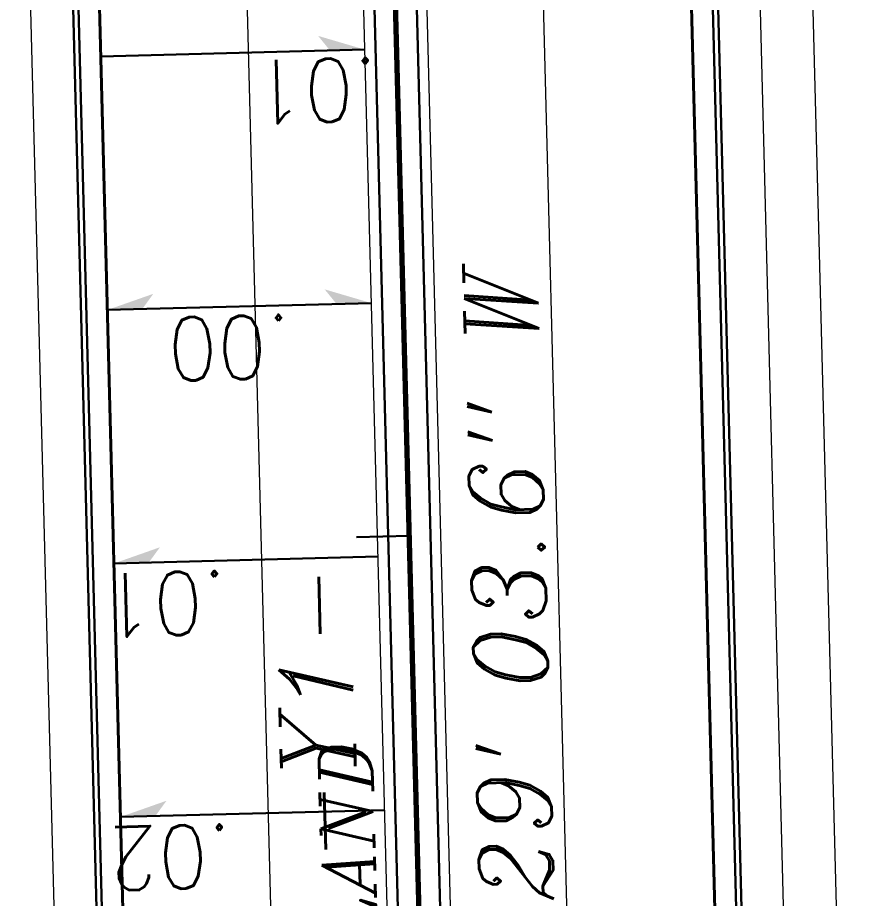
# Model space of a CAD drawing. Extents: x 2081963 to 2085386, y 738291 to 742228.
# Drawn here: x 2083617.7 to 2083696.9, y 741422.3 to 741505.6 of the extents above; entities that cross this region are included whole.
import ezdxf
from ezdxf.enums import TextEntityAlignment as Align

# ---------------------------------------------------------------- set-up
doc = ezdxf.new("R2010")
doc.units = 0
doc.header["$MEASUREMENT"] = 0
for name, color, linetype, lineweight in [('Prop Conc 2ft 6in Curb and Gutter', 1, 'Continuous', 30), ('Prop Conc 5in Monolithic Keyed In Island', 1, 'Continuous', 30), ('Prop DSN Text', 7, 'Continuous', 30), ('Prop EOT', 3, 'Continuous', 40), ('Prop Horizontal Alignment', 2, 'Continuous', 70), ('Prop Horizontal Alignment Direction Label', 2, 'Continuous', 40), ('Prop Horizontal Alignment Tick Small', 2, 'Continuous', 30), ('Prop Lane Lines', 9, 'Continuous', 13), ('Prop Superelevation  Arrow CELL', 9, 'Continuous', 30), ('Prop Superelevation Label', 9, 'Continuous', 30)]:
    doc.layers.add(name, color=color, linetype=linetype, lineweight=lineweight)
doc.layers.add('Prop Conc 4in Sidewalk', color=51, linetype='Continuous', lineweight=13, true_color=0xffff91)
doc.styles.add('Style-ITALICS', font='ITALICS.shx')
doc.styles.add('Style-STANDARD', font='STANDARD.shx')

# ---------------------------------------------------------------- blocks, each defined once
blk = doc.blocks.new('SUPRT_10')
at = {"layer": 'Prop Superelevation  Arrow CELL'}
blk.add_solid([(0, 0), (-2.140677, -0.691958), (-1.609401, -0.000042)], dxfattribs=at)
blk = doc.blocks.new('SUPLT_10')
at = {"layer": 'Prop Superelevation  Arrow CELL', "extrusion": (0, 0, -1), "xscale": 1.249992, "yscale": 1.249992, "zscale": 1.249992, "rotation": 179.998534}
blk.add_blockref('SUPRT_10', (0, 0), dxfattribs=at)
blk = doc.blocks.new('*U208')
at = {"layer": 'Prop Superelevation  Arrow CELL'}
blk.add_line((12.495825, 4.449449), (-12.495786, 3.801861), dxfattribs=at)
at = {"layer": 'Prop Superelevation  Arrow CELL', "extrusion": (0, 0, -1), "xscale": 1.64042, "yscale": 1.64042, "zscale": 1.64042, "rotation": 358.539328}
blk.add_blockref('SUPLT_10', (12.495786, 3.801861), dxfattribs=at)
at = {"layer": 'Prop Superelevation Label', "style": 'Style-STANDARD'}
blk.add_text('.02', height=6, rotation=181.484329, dxfattribs=at).set_placement((-7.835124, 2.976806), align=Align.CENTER)
blk = doc.blocks.new('SUPRT_32')
at = {"layer": 'Prop Superelevation  Arrow CELL'}
blk.add_solid([(0, 0), (-2.140677, -0.691958), (-1.609401, -0.000042)], dxfattribs=at)
blk = doc.blocks.new('SUPLT_32')
at = {"layer": 'Prop Superelevation  Arrow CELL', "extrusion": (0, 0, -1), "xscale": 1.249992, "yscale": 1.249992, "zscale": 1.249992, "rotation": 179.998534}
blk.add_blockref('SUPRT_32', (0, 0), dxfattribs=at)
blk = doc.blocks.new('*U274')
at = {"layer": 'Prop Superelevation  Arrow CELL'}
blk.add_line((12.495771, 3.861664), (-12.49584, 3.214076), dxfattribs=at)
at = {"layer": 'Prop Superelevation  Arrow CELL', "xscale": 1.64042, "yscale": 1.64042, "zscale": 1.64042, "rotation": 1.507985}
blk.add_blockref('SUPLT_32', (12.495771, 3.861664), dxfattribs=at)
at = {"layer": 'Prop Superelevation Label', "style": 'Style-STANDARD'}
blk.add_text('.01', height=6, rotation=181.484329, dxfattribs=at).set_placement((7.836181, 2.980622), align=Align.CENTER)
blk = doc.blocks.new('SUPRT_33')
at = {"layer": 'Prop Superelevation  Arrow CELL'}
blk.add_solid([(0, 0), (-2.140677, -0.691958), (-1.609401, -0.000042)], dxfattribs=at)
blk = doc.blocks.new('SUPLT_33')
at = {"layer": 'Prop Superelevation  Arrow CELL', "extrusion": (0, 0, -1), "xscale": 1.249992, "yscale": 1.249992, "zscale": 1.249992, "rotation": 179.998534}
blk.add_blockref('SUPRT_33', (0, 0), dxfattribs=at)
blk = doc.blocks.new('*U277')
at = {"layer": 'Prop Superelevation  Arrow CELL'}
blk.add_line((12.495765, 4.449146), (-12.495846, 3.801557), dxfattribs=at)
at = {"layer": 'Prop Superelevation  Arrow CELL', "extrusion": (0, 0, -1), "xscale": 1.64042, "yscale": 1.64042, "zscale": 1.64042, "rotation": 358.539328}
blk.add_blockref('SUPLT_33', (12.495846, 3.801557), dxfattribs=at)
at = {"layer": 'Prop Superelevation Label', "style": 'Style-STANDARD'}
blk.add_text('.01', height=6, rotation=181.484329, dxfattribs=at).set_placement((-7.678458, 2.980564), align=Align.CENTER)
blk = doc.blocks.new('SUPRT_52')
at = {"layer": 'Prop Superelevation  Arrow CELL'}
blk.add_solid([(0, 0), (-2.140677, -0.691958), (-1.609401, -0.000042)], dxfattribs=at)
blk = doc.blocks.new('SUPLT_52')
at = {"layer": 'Prop Superelevation  Arrow CELL', "extrusion": (0, 0, -1), "xscale": 1.249992, "yscale": 1.249992, "zscale": 1.249992, "rotation": 179.998534}
blk.add_blockref('SUPRT_52', (0, 0), dxfattribs=at)
blk = doc.blocks.new('SUPRT_53')
at = {"layer": 'Prop Superelevation  Arrow CELL'}
blk.add_solid([(0, 0), (-2.140677, -0.691958), (-1.609401, -0.000042)], dxfattribs=at)
blk = doc.blocks.new('SUPLT_53')
at = {"layer": 'Prop Superelevation  Arrow CELL', "extrusion": (0, 0, -1), "xscale": 1.249992, "yscale": 1.249992, "zscale": 1.249992, "rotation": 179.998534}
blk.add_blockref('SUPRT_53', (0, 0), dxfattribs=at)
blk = doc.blocks.new('*U333')
at = {"layer": 'Prop Superelevation  Arrow CELL'}
blk.add_line((12.49583, 4.207342), (-12.495781, 3.559754), dxfattribs=at)
at = {"layer": 'Prop Superelevation  Arrow CELL', "extrusion": (0, 0, -1), "xscale": 1.64042, "yscale": 1.64042, "zscale": 1.64042, "rotation": 358.539328}
blk.add_blockref('SUPLT_52', (12.495781, 3.559754), dxfattribs=at)
at = {"layer": 'Prop Superelevation  Arrow CELL', "xscale": 1.64042, "yscale": 1.64042, "zscale": 1.64042, "rotation": 1.507985}
blk.add_blockref('SUPLT_53', (12.49583, 4.207342), dxfattribs=at)
at = {"layer": 'Prop Superelevation Label', "style": 'Style-STANDARD'}
blk.add_text('.00', height=6, rotation=181.484329, dxfattribs=at).set_placement((-0.991833, 2.982837), align=Align.CENTER)

msp = doc.modelspace()

# ---------------------------------------------------------------- linework, layer by layer
at = {"layer": 'Prop Conc 2ft 6in Curb and Gutter'}
for p, q in [((2083687.414, 741355.864), (2083682.222, 741556.234)), ((2083687.914, 741355.877), (2083682.722, 741556.247)), ((2083626.883, 741356.296), (2083621.743, 741554.666)), ((2083627.383, 741356.309), (2083622.242, 741554.679))]:
    msp.add_line(p, q, dxfattribs=at)
at = {"layer": 'Prop Conc 4in Sidewalk', "color": 7, "linetype": 'Continuous'}
for p, q in [((2083696.911, 741356.11), (2083691.719, 741556.48)), ((2083691.913, 741355.98), (2083686.721, 741556.35)), ((2083622.884, 741356.192), (2083617.744, 741554.563))]:
    msp.add_line(p, q, dxfattribs=at)
at = {"layer": 'Prop Conc 5in Monolithic Keyed In Island'}
for p, q in [((2083655.88, 741337.467), (2083650.233, 741555.405)), ((2083660.158, 741326.818), (2083654.232, 741555.508))]:
    msp.add_line(p, q, dxfattribs=at)
at = {"layer": 'Prop EOT'}
for p, q in [((2083685.415, 741355.812), (2083680.223, 741556.182)), ((2083629.434, 741354.362), (2083624.242, 741554.731))]:
    msp.add_line(p, q, dxfattribs=at)
at = {"layer": 'Prop Horizontal Alignment'}
msp.add_line((2083659.341, 741281.112), (2083652.232, 741555.456), dxfattribs=at)
at = {"layer": 'Prop Horizontal Alignment Tick Small', "color": 2, "linetype": 'Continuous', "lineweight": 30}
msp.add_line((2083654.795, 741456.57), (2083649.796, 741456.44), dxfattribs=at)
at = {"layer": 'Prop Lane Lines'}
for p, q in [((2083685.415, 741355.812), (2083680.223, 741556.182)), ((2083643.377, 741356.724), (2083638.237, 741555.094)), ((2083654.4, 741356.009), (2083649.233, 741555.379)), ((2083661.822, 741301.183), (2083655.231, 741555.534)), ((2083629.382, 741356.361), (2083624.242, 741554.731))]:
    msp.add_line(p, q, dxfattribs=at)
at = {"layer": 'Prop Lane Lines', "flags": 128}
msp.add_lwpolyline([(2083673.337, 741281.474), (2083666.228, 741555.819, -0.00027), (2083666.201, 741556.884)], format="xyb", dxfattribs=at)

# ---------------------------------------------------------------- block references
at = {"layer": 'Prop Superelevation  Arrow CELL'}
for name, p in [('*U274', (2083638.105, 741498.735)), ('*U277', (2083639.349, 741450.163)), ('*U208', (2083639.97, 741426.171))]:
    msp.add_blockref(name, p, dxfattribs=at)
at = {"layer": 'Prop Superelevation Label'}
msp.add_blockref('*U333', (2083638.727, 741474.397), dxfattribs=at)

# ---------------------------------------------------------------- texts
at = {"layer": 'Prop DSN Text', "lineweight": 30, "style": 'Style-ITALICS'}
msp.add_text('5"\' MONO. ISLAND', height=5, rotation=91.48433, dxfattribs=at).set_placement((2083652.08, 741404.02), align=Align.CENTER)
at = {"layer": 'Prop Horizontal Alignment Direction Label', "linetype": 'Continuous', "style": 'Style-ITALICS'}
for s, p in [('N 1%%d 29\' 03.6" W', (2083668.055, 741438.577)), ('-Y1-', (2083649.56, 741439.875))]:
    msp.add_text(s, height=7, rotation=91.48433, dxfattribs=at).set_placement(p, align=Align.CENTER)

doc.saveas('drawing.dxf')
